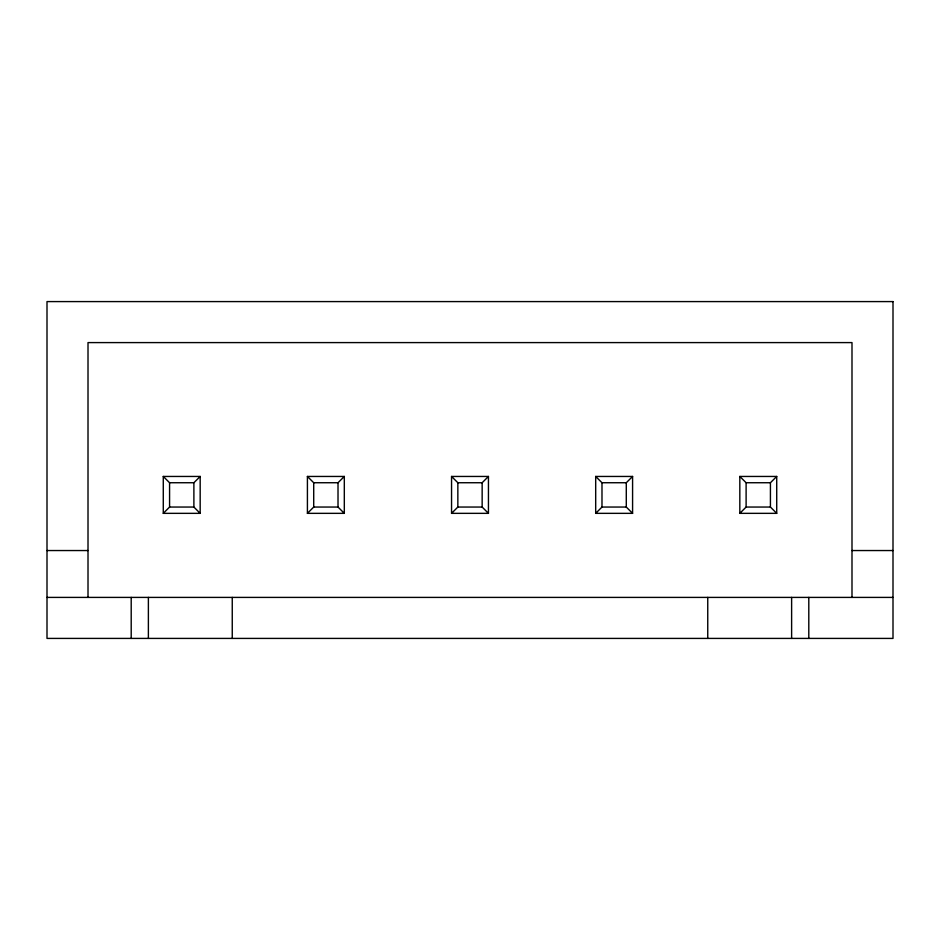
<?xml version="1.0" encoding="UTF-8"?>
<svg xmlns="http://www.w3.org/2000/svg" width="940" height="940" viewBox="0 0 940 940"><rect width="100%" height="100%" fill="white"/><g stroke="black" fill="none" stroke-linecap="round" stroke-linejoin="round"><path stroke-width="1.41" d="M163.278 513.346L169.576 507.048L169.576 482.737L163.278 476.451L200.173 476.451L200.173 513.346L163.278 513.346L163.278 476.451M200.173 513.346L193.887 507.048L193.887 482.737L200.173 476.451M307.415 513.346L313.713 507.048L313.713 482.737L307.415 476.451L344.31 476.451L344.31 513.346L307.415 513.346L307.415 476.451M344.31 513.346L338.012 507.048L338.012 482.737L344.31 476.451M451.553 513.346L457.851 507.048L482.149 507.048L488.447 513.346L451.553 513.346L451.553 476.451L488.447 476.451L488.447 513.346M451.553 476.451L457.851 482.737L482.149 482.737L488.447 476.451M595.69 513.346L601.988 507.048L601.988 482.737L595.69 476.451L632.585 476.451L632.585 513.346L595.69 513.346L595.69 476.451M632.585 513.346L626.287 507.048L626.287 482.737L632.585 476.451M739.827 513.346L746.113 507.048L746.113 482.737L739.827 476.451L776.722 476.451L776.722 513.346L739.827 513.346L739.827 476.451M776.722 513.346L770.424 507.048L770.424 482.737L776.722 476.451M169.576 482.737L193.887 482.737M313.713 482.737L338.012 482.737M601.988 482.737L626.287 482.737M746.113 482.737L770.424 482.737M169.576 507.048L193.887 507.048M313.713 507.048L338.012 507.048M601.988 507.048L626.287 507.048M746.113 507.048L770.424 507.048M47 550.546L88.008 550.546M851.993 550.546L893 550.546M47 597.405L893 597.405M851.993 597.405L851.993 342.595L88.008 342.595L88.008 597.405M808.8 597.405L808.8 638.413M791.621 597.405L791.621 638.413M707.75 597.405L707.75 638.413M482.149 482.737L482.149 507.048M457.851 482.737L457.851 507.048M232.251 597.405L232.251 638.413M148.379 597.405L148.379 638.413M131.201 597.405L131.201 638.413M893 301.587L47 301.587L47 638.413L893 638.413L893 301.587"/></g></svg>
